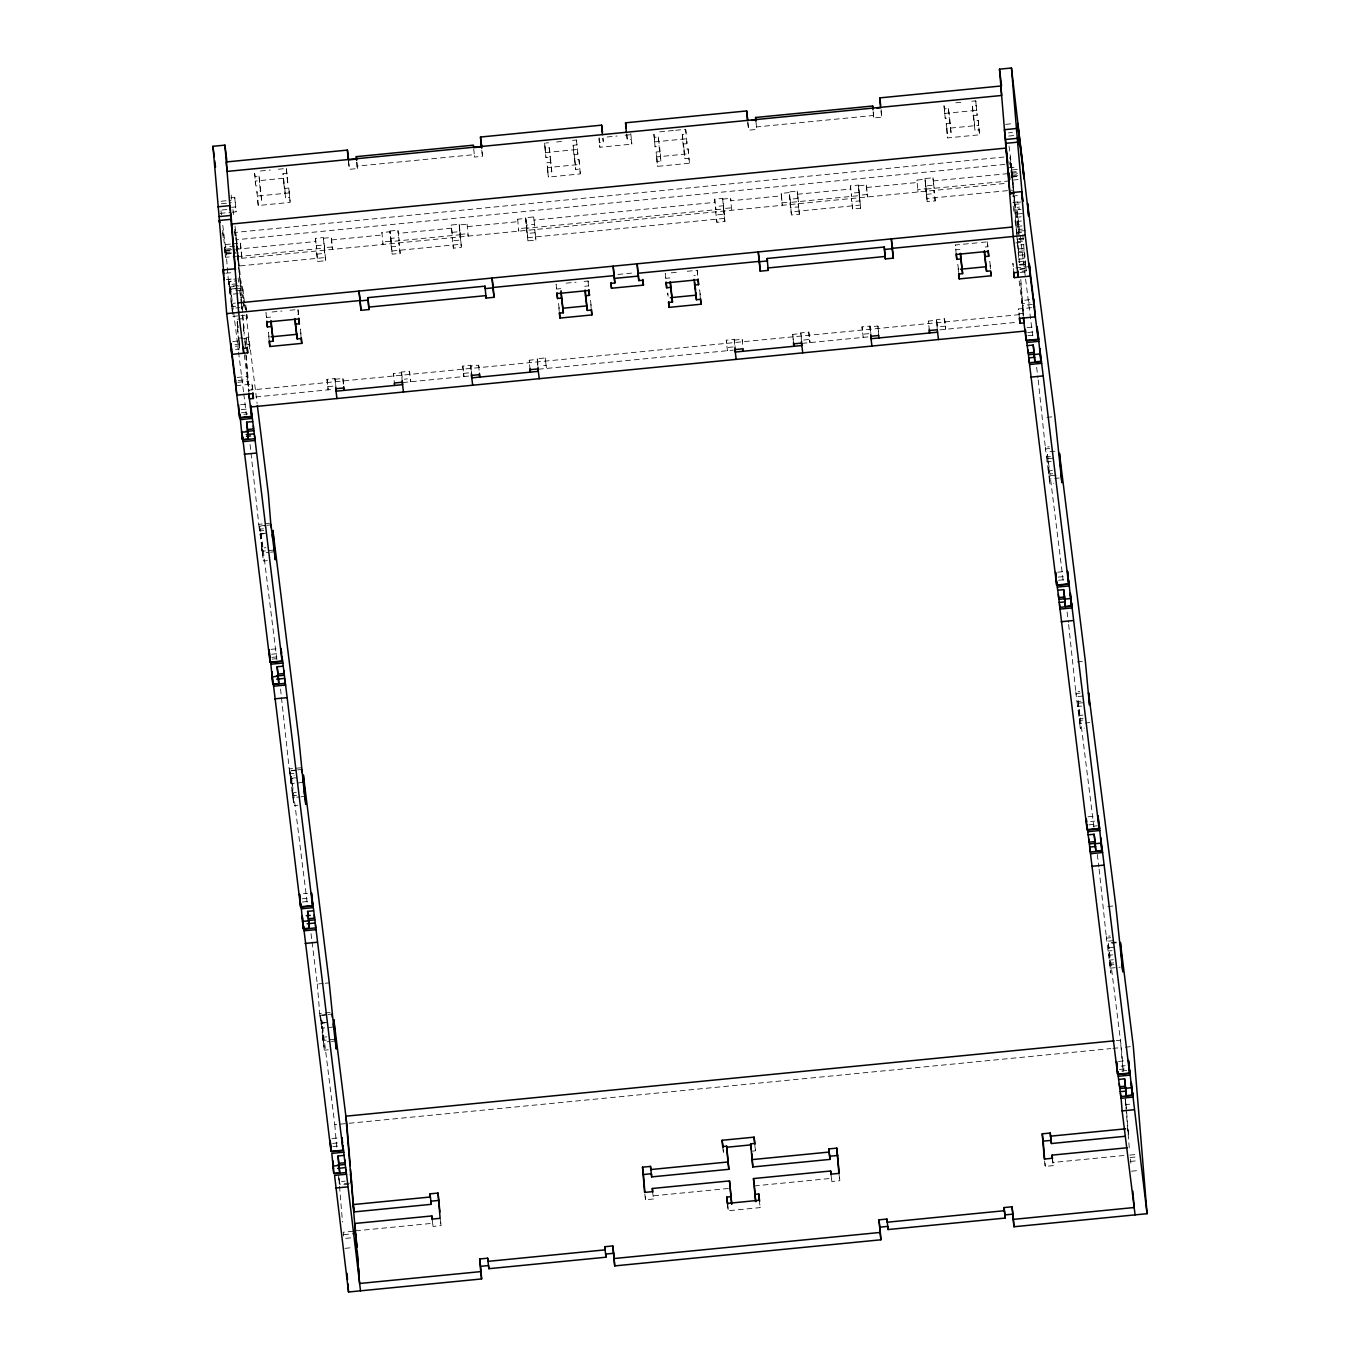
<?xml version="1.0" encoding="UTF-8"?>
<svg xmlns="http://www.w3.org/2000/svg" width="1360" height="1360" viewBox="0 0 1360 1360"><rect width="100%" height="100%" fill="white"/><g stroke="black" fill="none" stroke-linecap="round" stroke-linejoin="round"><path stroke-width="0.75" stroke-dasharray="5 3.75" d="M260.423 171.003L270.402 170.017M278.392 169.235L286.382 168.453L287.776 182.818L283.781 183.209L282.999 173.74L286.994 173.349M551.769 171.785L551.004 162.316L547.009 162.707L547.791 172.176L551.769 171.785L549.95 157.097L545.955 157.488L545.343 152.609L544.578 143.14L548.556 142.749M556.546 141.967L564.536 141.185M572.526 140.386L576.504 139.995L577.116 144.891L573.121 145.282L573.903 154.751L575.739 169.439L579.717 169.048L580.329 173.927L548.386 177.072L547.791 172.176M607.121 137.003L617.1 136.017M625.09 135.235L631.074 134.657M659.685 131.852L673.659 130.475M675.665 130.271L685.644 129.302L686.256 134.198L682.261 134.589L683.043 144.058L684.862 158.729L688.857 158.338L689.469 163.234L657.526 166.362L656.132 151.997L660.127 151.606L660.909 161.075L656.914 161.466M955.808 102.816L963.798 102.017M971.771 101.235L975.766 100.844L976.378 105.74L977.16 115.209L973.165 115.6L972.383 106.131L976.378 105.74M356.779 162.333L357.085 166.107L474.198 154.632L474.504 157.08L482.494 156.298L481.865 148.716M598.995 138.567L599.301 142.358L603.296 141.967L602.99 138.176M626.569 134.113L627.249 139.621L631.244 139.23L631.856 144.126L599.913 147.254L599.301 142.358M881.127 109.565L881.756 117.147L873.766 117.929L873.46 115.481L756.347 126.956L756.653 129.404L748.663 130.186L747.677 122.247M261.647 200.226L259.046 176.086L255.051 176.477L254.439 171.581L255.833 185.946L259.811 185.555L261.647 200.226L257.652 200.617L258.264 205.513L290.207 202.385L288.813 188.02L284.818 188.411L282.999 173.74M544.578 143.14L545.173 148.019L549.168 147.628L551.004 162.316M660.909 161.075L659.073 146.404L655.095 146.795L653.701 132.43L654.313 137.326L658.308 136.935L660.127 151.606M951.031 132.634L949.212 117.946L945.217 118.337L943.823 103.989L944.435 108.868L948.43 108.477L950.266 123.165L951.031 132.634L947.053 133.025L946.271 123.556L950.266 123.165M348.415 161.398L349.401 169.337L357.391 168.555L356.762 160.99M287.776 182.818L287.164 177.922L255.221 181.05L255.833 185.946M545.343 152.609L577.286 149.464L577.898 154.36L573.903 154.751M654.483 141.899L686.426 138.771L687.021 143.667L683.043 144.058M944.605 113.458L976.548 110.313L977.16 115.209M258.264 205.513L256.87 191.148L260.865 190.757M573.121 145.282L574.957 159.953L578.952 159.562L579.564 164.458L547.621 167.586L547.009 162.707M682.261 134.589L684.08 149.26L688.075 148.869L688.687 153.765L656.744 156.893L656.132 151.997M972.383 106.131L974.219 120.802L978.214 120.411L979.591 134.776L947.648 137.904L947.053 133.025M230.775 197.846L234.753 197.455L235.365 202.334L236.147 211.803L232.152 212.194M289.425 192.916L257.482 196.044L256.87 191.148M946.271 123.556L946.883 128.435L978.826 125.307M221.085 201.263L231.064 200.277M1005.635 124.338L1013.625 123.556M221.391 203.711L231.37 202.725M283.781 183.209L285.6 197.88L289.595 197.489L290.207 202.385M973.165 115.6L975.001 130.288L978.979 129.88L979.591 134.776M231.54 207.315L235.535 206.924L236.147 211.803M221.918 210.018L227.902 209.44M1008.457 132.889L1012.452 132.498M220.184 213.384L230.163 212.398M1008.712 136.051L1014.713 135.456M1004.02 157.029L235.79 232.373L237.167 249.203M230.469 244.086L224.485 244.664L225.505 257.295L237.49 256.122M232.458 243.882L240.448 243.1L241.842 257.465L237.847 257.856L235.722 237.643M1009.018 167.739L1017.008 166.957M234.77 246.143L224.774 247.112L225.301 253.436L235.28 252.45M315.435 238.34L316.608 248.846L315.435 238.34L323.408 237.558L324.581 248.064L238.085 256.547L237.065 248.387L241.06 247.996M389.963 231.047L397.936 230.265L399.109 240.754L398.854 237.592L390.864 238.374L389.963 231.047L391.255 246.823L399.245 246.041L398.973 242.879L400.146 253.385L392.173 254.167L390.694 241.213L382.704 241.995L383.01 244.443L381.922 232.526L389.912 231.744L391.136 241.536L460.343 234.753L459.17 224.247L451.18 225.029L452.353 235.535L451.18 225.029M534.99 232.73L527 233.512L525.708 217.736L533.698 216.937L534.871 227.443L534.599 224.281L526.626 225.063L527.918 240.856L535.908 240.074L534.735 229.568L535.908 240.074M533.698 216.937L533.953 220.099L714.952 202.351L714.697 199.189L722.67 198.407L723.843 208.913L526.881 228.225L525.708 217.736M789.174 192.593L781.184 193.375L781.966 202.844L789.956 202.062L791.435 215.016L799.408 214.234L798.507 206.89L790.517 207.672L789.225 191.896L797.198 191.097L798.371 201.603L797.198 191.097M797.47 194.259L850.697 189.04L850.442 185.878L858.415 185.096L860.625 208.216L852.652 208.998L851.479 198.509L851.734 201.671L859.724 200.889L860.625 208.216M934.898 197.761L935.17 200.923L927.18 201.705L924.97 178.568L932.96 177.786L934.133 188.292L932.96 177.786M1017.314 169.405L1011.33 169.983L1009.783 157.539M323.374 238.272L331.347 237.49L332.435 249.407L331.347 237.49M527.918 240.856L525.657 218.433L517.667 219.215L517.973 221.663L467.398 226.627L467.109 224.179L459.119 224.961L461.363 247.367L453.39 248.166L452.217 237.66L452.472 240.822L460.462 240.04L459.17 224.247M722.636 199.121L730.609 198.339L730.915 200.787L781.49 195.823L782.272 205.292L781.966 202.844M866.371 185.028L867.442 196.945L866.371 185.028L858.381 185.81L859.588 195.602L790.398 202.385L789.225 191.896M241.961 303.892L236.691 239.717L1011.262 163.761L1013.421 190.06L926.925 198.543L925.701 188.751L917.711 189.533L918.017 191.981L916.929 180.064L924.919 179.282L926.143 189.074L1012.639 180.591L1011.636 172.431M230.639 248.659L224.638 249.254L225.505 257.295M1011.194 172.125L1019.167 171.343M222.785 225.301L225.896 250.257L315.69 241.502M331.653 239.938L382.228 234.974L381.922 232.526M451.435 228.191L398.208 233.41L397.936 230.265M866.66 187.476L917.235 182.512L916.929 180.064M933.215 180.948L1009.664 173.451M1009.069 146.098L1012.435 173.128L1018.419 172.533M224.995 250.988L234.974 250.002M1018.045 179.588L1012.061 180.166L1011.534 173.859L1017.535 173.264M224.91 252.399L234.889 251.43M1011.449 175.27L1017.433 174.692M1017.841 175.712L1011.84 176.307L1011.534 173.859M231.251 253.555L225.25 254.15L224.485 248.03M233.24 253.351L241.23 252.569L241.842 257.465M1011.806 177.021L1017.79 176.426M316.336 245.684L324.326 244.902L325.618 260.678L317.645 261.477L316.472 250.971L317.645 261.477M452.098 232.373L460.071 231.591L461.363 247.367M798.116 198.441L790.126 199.223L791.435 215.016M859.333 192.44L851.36 193.222L851.615 196.384L850.442 185.878M924.97 178.568L925.888 185.912L933.861 185.13M332.129 246.959L324.139 247.741L325.618 260.678M459.901 234.43L467.874 233.648L468.18 236.096L467.109 224.179M526.439 227.902L518.449 228.684L518.755 231.132L517.667 219.215M867.136 194.497L859.163 195.279L860.37 205.071L791.163 211.854M241.23 298.656L237.949 258.672L1006.315 183.328M316.727 254.133L324.717 253.351L323.408 237.558M724.88 221.527L723.962 214.2L715.989 214.982L715.734 211.82L716.907 222.326L724.88 221.527L723.588 205.751L715.598 206.533L715.87 209.695L714.697 199.189M926.262 194.361L934.252 193.579L933.98 190.417L935.17 200.923M237.949 258.672L238.85 266.016L325.363 257.533M391.901 251.005L461.108 244.222M527.663 237.694L724.625 218.382L723.401 208.59L731.391 207.808L731.697 210.256L730.609 198.339M225.777 273.224L233.767 272.425M1012.333 196.095L1018.317 195.5M226.304 279.531L232.288 278.936M1012.843 202.402L1020.833 201.62M225.896 250.257L228.31 279.718L236.283 278.936M1014.339 196.282L1014.849 202.589L1020.833 202.011M236.895 283.832L228.922 284.614L228.65 281.452L236.64 280.67M1019.201 203.932L1015.206 204.323L1015.461 207.485L1019.456 207.094M238.119 293.607L230.129 294.389L229.092 281.775L235.093 281.18M228.65 281.452L229.262 286.348L241.247 285.175L242.76 297.398L238.782 297.789M1014.849 202.589L1015.818 209.219L1019.796 208.828M232.696 314.313L230.452 286.943L238.442 286.161M1023.417 238.884L1019.422 239.275L1017.008 209.814L1021.003 209.423M229.092 281.775L230.01 289.102L235.994 288.524M229.262 286.348L229.517 289.51L241.502 288.337M1015.818 209.219L1016.073 212.381L1020.068 211.99M235.858 290.649L241.859 290.071L242.114 293.216M1022.414 213.52L1016.413 214.115L1016.685 217.26L1022.669 216.682M1016.073 212.381L1017.331 221.442L1021.326 221.051M230.01 289.102L231.047 301.733L235.042 301.342M1017.331 221.442L1017.586 224.604L1021.581 224.213M235.654 306.238L231.659 306.629L231.404 303.467L235.399 303.076M1021.938 225.947L1017.943 226.338L1018.198 229.5L1022.193 229.109M231.404 303.467L232.016 308.363L239.989 307.581M1017.586 224.604L1018.555 231.234L1028.534 230.248M1016.532 232.883L1022.516 232.305M617.933 274.448L634.814 272.799M272 312.001L281.979 311.015M289.969 310.233L297.959 309.451L298.571 314.347L294.576 314.738M566.134 283.152L576.113 282.183M584.086 281.401L588.081 281.01L588.693 285.889L584.698 286.28M671.262 272.85L679.252 272.068M687.242 271.286L697.221 270.3L697.833 275.196L693.838 275.587M956.182 254.456L955.4 244.987L961.401 244.392M963.39 244.205L979.353 242.641M981.359 242.437L987.343 241.842L987.955 246.738L983.96 247.129M232.883 316.404L238.867 315.826M240.856 315.622L244.851 315.231M237.184 319.209L247.163 318.24L246.823 314.024M1015.75 242.862L1023.723 242.08M270.623 317.084L266.628 317.475L266.016 312.579L266.798 322.048M560.745 288.626L556.75 289.034L556.138 284.138L556.92 293.607M669.885 277.933L665.89 278.324L665.278 273.428L666.06 282.897M960.007 249.475L956.012 249.866L955.4 244.987M1017.28 239.003L1018.045 245.123L1024.029 244.528M1018.266 248.982L1024.25 248.404L1024.556 250.835L1018.572 251.43L1018.266 248.982L1019.388 262.667L1025.372 262.072M1018.164 252.875L1024.148 252.297L1024.454 254.745L1018.47 255.323M1018.691 259.199L1024.675 258.604L1026.188 270.827L1020.204 271.422M245.327 344.93L249.322 344.539L248.421 337.195L238.425 338.181L237.099 321.997M1018.98 261.63L1024.981 261.052L1023.655 244.868M242.335 338.844L246.33 338.453L246.942 343.332M232.713 341.547L240.703 340.765M1019.252 264.418L1027.242 263.636M1019.694 265.115L1025.678 264.52L1026.188 270.827M234.974 344.522L242.947 343.723M1029.503 266.594L1013.523 268.175L1012.911 263.279L1013.693 272.748M249.611 349.01L248.931 343.519L244.936 343.91L245.633 349.401M1019.898 268.974L1025.899 268.396L1024.403 250.172M235.314 346.256L239.309 345.865M1019.864 269.314L1025.848 268.736M235.569 349.401L239.564 349.01M1020.119 272.476L1026.12 271.881M237.184 377.434L247.163 376.448L247.418 379.61L237.439 380.579M1029.707 299.71L1021.734 300.492L1021.989 303.654L1029.979 302.872M237.796 382.313L247.775 381.344L248.625 391.867M1032.325 304.402L1022.329 305.388L1023.196 315.911M236.045 385.679L252.025 384.098L252.637 388.994L248.642 389.385M1019.388 318.41L1018.606 308.941L1032.58 307.564M326.995 379.355L328.168 389.844L326.995 379.355L334.985 378.573L336.158 389.062M402.271 382.228L401.523 372.045L409.513 371.263L410.686 381.752L410.431 378.59L404.447 379.185M462.757 366.044L463.93 376.533L462.757 366.044L470.73 365.245L471.903 375.751M537.846 365.67L537.285 358.734L545.258 357.952L546.431 368.441L546.176 365.279L540.192 365.874M726.529 343.349L726.257 340.204L734.247 339.405L735.42 349.911M801.516 343.077L800.785 332.894L808.775 332.112L809.948 342.601L808.775 332.112M862.274 330.038L862.019 326.876L869.992 326.094L870.91 333.438M937.278 329.749L936.547 319.583L944.52 318.801L945.693 329.29L944.52 318.801M334.934 379.27L342.924 378.488L343.706 386.614M394.587 385.441L393.499 373.541L401.489 372.742L402.22 378.624M478.975 367.625L478.669 365.177L470.696 365.959L471.461 375.428M530.026 369.699L529.244 360.23L537.234 359.431L538.016 368.917M734.196 340.119L742.186 339.337L742.492 341.785M793.543 343.859L792.761 334.39L800.751 333.591M878.866 336.056L877.931 326.026L869.958 326.808L871.165 336.6M929.288 330.548L928.506 321.062L936.496 320.28L937.482 328.236M1023.213 313.429L1019.218 313.82L1018.606 308.941M244.324 354.824L248.744 390.201L1023.298 314.245L1020.544 280.585M327.913 386.682L333.897 386.104M463.658 373.371L469.659 372.793M733.159 346.953L727.175 347.531L727.43 350.693L726.257 340.204M803.709 340.034L809.693 339.439M868.921 333.642L862.92 334.22L863.192 337.382L862.019 326.876M945.438 326.128L937.448 326.91L936.547 319.583M255.85 396.933L334.05 389.266M402.696 382.534L469.812 375.955M538.458 369.223L733.329 350.115M801.958 343.383L869.074 336.804M939.828 329.868L1015.954 322.405M240.584 404.736L246.568 404.158M1027.123 327.607L1033.107 327.029M241.196 409.632L249.169 408.85M1027.735 332.503L1035.725 331.721M241.451 412.794L247.435 412.199M1027.99 335.665L1035.98 334.883M243.797 414.324L247.792 413.933M1046.894 417.333L1052.878 416.755M250.07 444.448L258.774 524.314L270.742 523.141M1038.19 379.933L1045.313 447.185L1049.308 446.794M263.381 528.819L259.386 529.21L259.131 526.048L265.115 525.47M267.104 525.266L271.099 524.875M1049.665 448.528L1045.67 448.919L1045.925 452.081M263.976 533.715L259.998 534.106L260.593 539.002L259.556 526.371L265.557 525.776M1049.92 451.69L1055.904 451.095M263.721 530.553L259.726 530.944L259.131 526.048M259.556 526.371L260.474 533.698L266.475 533.12M1045.313 447.185L1046.537 456.977L1050.532 456.586M1052.878 458.116L1046.894 458.711L1047.149 461.873L1051.144 461.465M260.474 533.698L261.511 546.329L265.506 545.938M1046.537 456.977L1048.067 469.2L1052.045 468.809M274.108 550.052L262.123 551.225L261.868 548.063L265.863 547.672M1052.402 470.543L1048.407 470.934L1048.662 474.096L1052.657 473.705M261.868 548.063L262.48 552.959L268.464 552.364M270.453 552.177L274.448 551.786M1048.067 469.2L1049.019 475.83L1058.998 474.844M1049.019 475.83L1049.274 478.992L1059.253 478.006M262.48 552.959L263.347 561L267.342 560.609M1049.274 478.992L1049.886 483.871L1053.881 483.48M271.048 649.332L277.032 648.754M1057.587 572.203L1063.588 571.625M271.66 654.228L279.65 653.446M1058.199 577.099L1066.189 576.317M271.915 657.39L277.899 656.795M1058.454 580.261L1066.444 579.479M272.272 659.124L276.25 658.733M1077.358 661.929L1083.342 661.351M280.534 689.044L289.238 768.91L301.223 767.737M1068.654 624.529L1075.777 691.781L1079.772 691.39M293.845 773.415L289.85 773.806L289.595 770.644L295.579 770.066M297.568 769.862L301.563 769.471M1080.129 693.124L1076.134 693.515L1076.389 696.677L1086.368 695.708M303.042 782.425L291.074 783.598L290.037 770.967L296.021 770.372M289.595 770.644L290.19 775.54L294.185 775.149M290.037 770.967L290.938 778.294L296.939 777.716M290.19 775.54L290.462 778.702L294.457 778.311M1075.777 691.781L1077.001 701.573L1080.996 701.182M1083.342 702.712L1077.358 703.307L1077.613 706.469L1081.608 706.078M290.938 778.294L291.975 790.925L295.97 790.534M296.582 795.43L292.587 795.821L292.332 792.659L296.327 792.268M1082.866 715.139L1078.871 715.53L1079.143 718.692L1083.121 718.301M292.332 792.659L292.944 797.555L298.928 796.977M300.917 796.773L304.912 796.382M1077.001 701.573L1079.483 720.426L1083.478 720.035M1079.483 720.426L1079.738 723.588L1089.734 722.602M292.944 797.555L293.811 805.613L297.806 805.222M1079.738 723.588L1080.35 728.484L1084.345 728.093M303.518 893.741L307.496 893.35M1088.051 816.799L1094.052 816.221M302.124 898.824L310.114 898.042M1090.669 821.508L1094.664 821.117M302.379 901.986L310.369 901.204M1088.935 824.857L1094.919 824.262M1093.27 826.2L1097.265 825.809M312.052 942.055L317.288 984.045L323.272 983.467M325.278 983.263L329.256 982.872M1107.822 906.525L1113.806 905.947M317.288 984.045L319.702 1013.506L331.687 1012.333M1099.118 869.125L1106.258 936.377L1110.236 935.986M319.702 1013.506L320.314 1018.402L320.059 1015.24L326.043 1014.662M328.032 1014.458L332.027 1014.067M1110.593 937.72L1106.598 938.128L1106.853 941.273L1116.832 940.304M333.506 1027.021L321.538 1028.194L320.501 1015.563L326.485 1014.968M1111.205 942.616L1117.189 942.038M1106.258 936.377L1110.814 973.08L1108.4 943.619L1116.39 942.82M320.501 1015.563L321.402 1022.907L327.403 1022.312M324.921 1022.907L320.926 1023.298L321.538 1028.194M1113.806 947.308L1107.822 947.903L1108.077 951.065L1112.072 950.674M1108.74 955.247L1112.718 954.856M321.402 1022.907L322.439 1035.521L326.434 1035.13M335.036 1039.244L323.051 1040.417L322.796 1037.255L326.791 1036.864M1113.33 959.735L1109.335 960.126L1109.607 963.288L1113.602 962.897M322.796 1037.255L323.408 1042.151L329.392 1041.573M331.398 1041.369L335.376 1040.978M1109.947 965.022L1113.942 964.631M1110.202 968.184L1120.198 967.198M323.408 1042.151L324.275 1050.209L328.27 1049.818M1116.22 1040.638L1120.436 1040.23L1123.02 1071.799M324.275 1050.209L321.861 1020.748L334.798 1124.686L1110.797 1048.594M1112.905 1048.39L1121.354 1047.557L1123.241 1070.711M1125.349 1047.166L1131.333 1046.588M331.976 1138.541L337.977 1137.946M1118.532 1061.412L1124.516 1060.817M332.588 1143.42L340.578 1142.638M1121.133 1066.104L1125.128 1065.713M332.843 1146.582L340.833 1145.8M1119.399 1069.453L1127.372 1068.671M1121.745 1071L1127.729 1070.405M338.555 1175.414L339.065 1181.721L345.066 1181.143M1129.616 1104.201L1125.621 1104.592L1125.927 1107.04M349.35 1183.2L339.371 1184.169L339.065 1181.721M343.757 1184.798L349.758 1184.22M751.536 1151.189L755.514 1150.798L755.174 1146.582M728.331 1188.47L653.225 1195.831L653.497 1198.976L645.507 1199.775L644.827 1194.267M754.375 1185.903L831.572 1178.338L831.827 1181.5L839.817 1180.718L839.562 1177.556M355.589 1230.851L432.786 1223.286L433.041 1226.431L441.031 1225.649L440.776 1222.504M1052.504 1158.788L1052.963 1162.46L1125.995 1155.303M353.192 1231.259L343.213 1232.228L343.57 1236.444M1129.769 1155.099L1137.742 1154.317M343.519 1234.676L353.498 1233.707M1130.058 1157.547L1138.048 1156.765M1044.565 1160.896L1045.245 1166.404L1053.235 1165.622L1052.963 1162.46M345.729 1238.348L355.708 1237.379M1130.279 1161.423L1138.269 1160.641M344.947 1248.327L350.948 1247.749M727.328 1203.413L728.246 1210.74L760.189 1207.612L759.832 1203.413M1131.503 1171.198L1139.476 1170.416M1017.008 209.814L1025.372 277.015M1025.627 279.123L1032.699 335.818M1036.626 367.319L1037.935 377.825M1063.163 580.414L1047.472 454.41L1049.886 483.871M1067.09 611.915L1068.399 622.421M1093.899 827.118L1077.936 699.006L1080.35 728.484M1097.299 854.42L1098.863 867.017M1108.4 943.619L1121.354 1047.557M1009.902 161.789L1013.421 190.06M1125.094 1098.285L1126.318 1108.077M1013.2 206.244L1013.982 212.483M1015.019 220.796L1017.229 236.351L1013.948 196.367M1127.695 1128.613L1128.613 1135.957L1125.638 1099.747M1019.15 280.925L1023.298 314.245M990.386 266.305L989.791 261.426L990.403 268.991M958.46 269.45L957.848 264.554L958.46 272.119M1052.317 1158.278L1053.235 1165.622M928.506 321.062L928.812 323.51M880.991 111.027L881.756 117.147M800.785 332.894L801.703 340.221M781.184 193.375L781.49 195.823M792.761 334.39L793.526 342.516M838.899 1173.374L839.817 1180.718M830.909 1174.156L831.827 1181.5M700.264 294.763L699.652 289.867L700.434 299.336M668.117 296.259L667.709 292.995L668.032 296.786M754.834 1145.29L755.514 1150.798M759.271 1200.268L760.189 1207.612M602.837 138.295L603.296 141.967M722.67 1146.582L723.588 1153.926L723.231 1149.71M591.124 305.456L590.529 300.577L591.141 308.142M559.198 308.601L558.586 303.705L559.198 311.27M652.579 1191.649L653.497 1198.976M537.285 358.734L538.186 366.061M529.244 360.23L529.55 362.661M481.729 150.178L482.494 156.298M401.523 372.045L402.441 379.372M393.499 373.541L393.805 375.972M357.085 166.107L357.391 168.555M440.113 1218.322L441.031 1225.649M432.123 1219.104L433.041 1226.431M301.002 333.914L300.39 329.018L301.172 338.487M269.059 337.042L268.447 332.146L269.229 341.615M246.415 310.08L245.735 304.589L246.262 310.896M246.704 314.568L247.163 318.24M231.132 195.024L231.642 199.189M232.951 209.576L233.716 215.815M235.025 226.219L241.247 285.175M244.528 302.566L242.437 285.77L243.474 298.401M244.783 304.674L245.837 313.072M246.092 315.18L257.091 403.376M234.685 229.347L235.467 235.569M236.98 249.815L237.286 252.263M234.566 231.557L235.093 235.824M236.385 246.211L238.85 266.016M243.576 303.926L243.984 307.19M241.978 306.816L242.658 312.307L242.131 306M238.119 278.052L238.646 282.2M239.666 290.513L241.23 302.974M241.485 305.048L241.995 309.213L241.4 300.764M242.726 314.959L244.341 332.758M242.471 315.146L242.777 317.594M243.695 324.938L244.001 327.386M243.899 331.279L243.593 328.831L244.12 335.138M244.817 338.623L245.463 345.27L244.885 341.258M237.711 325.533L238.017 327.964L237.49 321.657M237.609 329.426L237.915 331.874M238.833 339.201L239.649 347.956L238.119 335.733M220.966 210.749L221.493 214.914M230.452 286.943L233.342 310.046M233.597 312.154L238.306 349.945M238.561 352.053L243.542 391.952M243.797 394.043L246.415 415.055M276.879 659.651L260.916 531.539L263.347 561M307.088 902.139L291.397 776.135L293.811 805.613M311.015 933.657L311.797 939.947M222.7 230.401L224.264 242.964M222.581 232.73L223.482 239.87M320.059 1015.24L320.671 1020.136M228.31 279.718L228.922 284.614M229.517 289.51L230.129 294.389M231.047 301.733L231.659 306.629M258.774 524.314L259.386 529.21M261.511 546.329L262.123 551.225M289.238 768.91L289.85 773.806M290.462 778.702L291.074 783.598M291.975 790.925L292.587 795.821M322.439 1035.521L323.051 1040.417M338.861 1177.862L339.779 1185.206L339.252 1178.967M1130.5 1159.026L1130.84 1163.174M1125.264 1099.152L1128.681 1140.717M1128.851 1142.825L1129.378 1149.132M1022.822 234.753L1023.485 242.845M1018.555 231.234L1018.81 234.396M1012.435 173.128L1014.152 194.174M1018.045 245.123L1018.572 251.43M1020.765 279.497L1023.706 315.282M1010.344 156.417L1012.401 181.9M1012.503 182.716L1019.048 262.327M978.214 120.411L978.979 129.88M975.766 100.844L976.548 110.313M987.343 241.842L988.125 251.328M974.219 120.802L975.001 130.288M1044.99 1163.242L1045.245 1166.404M948.43 108.477L949.212 117.946M946.883 128.435L947.648 137.904M944.435 108.868L945.217 118.337M925.888 185.912L927.18 201.705M873.307 112.234L873.766 117.929M873.154 111.69L873.46 115.481M877.931 326.026L878.713 335.495M858.415 185.096L859.724 200.889M869.992 326.094L870.723 336.277M852.38 205.853L852.652 208.998M799.408 214.234L798.235 203.728L798.507 206.89M756.024 121.839L756.653 129.404M747.898 122.06L748.663 130.186M742.186 339.337L743.274 351.254M722.67 198.407L723.962 214.2M734.247 339.405L734.978 349.588M716.635 219.164L716.907 222.326M688.075 148.869L689.469 163.234M685.644 129.302L687.021 143.667M697.221 270.3L697.986 279.769M684.08 149.26L684.862 158.729M658.308 136.935L659.073 146.404M656.744 156.893L657.526 166.362M654.313 137.326L655.095 146.795M727.719 1204.433L728.246 1210.74M630.785 133.552L631.856 144.126M626.79 133.943L627.249 139.621M599.131 137.785L599.913 147.254M578.952 159.562L580.329 173.927M576.504 139.995L577.898 154.36M588.081 281.01L588.863 290.479M574.957 159.953L575.739 169.439M645.252 1196.613L645.507 1199.775M549.168 147.628L549.95 157.097M547.621 167.586L548.386 177.072M545.173 148.019L545.955 157.488M545.258 357.952L545.53 361.097M473.739 148.954L474.504 157.08M478.669 365.177L479.451 374.646M470.73 365.245L471.427 373.677M453.135 245.004L453.39 248.166M399.891 250.223L400.146 253.385M409.513 371.263L409.768 374.408M390.864 238.374L392.173 254.167M348.636 161.211L349.401 169.337M342.924 378.488L343.706 387.957M334.985 378.573L335.852 389.079M288.813 188.02L289.595 197.489M286.382 168.453L287.164 177.922M297.959 309.451L298.724 318.92M284.818 188.411L285.6 197.88M259.046 176.086L259.811 185.555M334.798 1124.686L336.702 1147.772M339.541 1186.277L342.482 1222.062M248.421 337.195L248.931 343.519M240.448 243.1L241.23 252.569M252.025 384.098L252.637 391.68M243.644 300.509L244.341 308.924M234.753 197.455L235.535 206.924M243.372 302.294L243.627 305.456M246.33 338.453L246.959 346.018M240.635 280.279L240.89 283.441M246.194 355.453L249.135 391.221M242.607 315.435L244.137 334.135M245.803 354.433L248.744 390.201M236.623 248.081L236.878 251.226M237.354 321.232L238.034 329.426M238.68 337.416L239.343 345.525M232.016 308.363L232.271 311.525M1023.026 238.612L1017.042 239.207L1017.348 241.638L1023.332 241.06L1023.026 238.612"/><path stroke-width="1.5" d="M231.319 219.283L219.334 220.456L219.64 222.904L212.942 146.302L224.91 145.129L226.984 161.755M1017.773 270.929L1018.3 277.253L1013.217 236.487L999.481 69.173L1011.466 68L1027.786 208.046M602.514 132.498L601.613 125.154L480.488 137.037L481.712 146.829L473.722 147.611L473.416 145.163L356.303 156.638L356.609 159.086L348.619 159.868L347.412 150.093L226.304 161.959L227.069 171.428L1001.64 95.472L1000.858 86.003L879.75 97.886L880.532 107.355M626.331 132.277L625.566 122.808L746.674 110.942L747.881 120.717M755.888 121.278L755.565 117.487L872.678 106.012L872.984 108.46M751.876 120.326L755.871 119.935L755.565 117.487M876.979 108.069L880.974 107.678M217.906 206.805L229.891 205.632L230.571 211.14M1009.63 192.814L1021.615 191.641L1022.822 201.416L1016.43 128.503L1004.445 129.676L1006.196 145.775L1005.89 143.327L1017.858 142.154L1018.164 144.602M219.13 216.597L231.098 215.424L231.829 225.59M1005.669 139.468L1017.654 138.295M250.733 405.858L251.6 416.381L239.615 417.571L226.678 313.616L223.091 269.943L235.059 268.77M1014.016 193.443L1010.021 193.834L1005.89 143.327M237.881 302.957L1012.435 227.018M368.968 309.553L368.186 300.084L360.196 300.866L358.989 291.091L360.978 310.335L368.968 309.553L367.88 297.636L484.993 286.161L485.299 288.609L493.289 287.827M767.142 258.485L767.448 260.933L759.458 261.715L758.251 251.94L760.24 271.184L768.23 270.402L767.142 258.485L884.255 247.01L885.343 258.927L893.333 258.145L892.245 246.228M226.678 313.616L359.754 300.56M492.983 285.379L492.065 278.035L492.847 287.504L613.955 275.638L614.873 282.965L610.878 283.356L611.49 288.252L643.433 285.124L642.957 279.446M643.433 285.124L642.821 280.228L638.826 280.619L637.143 263.806L637.908 273.275L759.016 261.409M884.561 249.458L892.551 248.676L891.327 238.884L892.109 248.353L1025.202 235.314L1038.139 339.252L1026.171 340.442L1023.366 318.019M614.703 278.392L638.656 276.046M368.662 307.105L485.775 295.63L486.081 298.078L494.071 297.296L493.136 287.266M885.343 258.927L885.037 256.479L767.924 267.954L768.23 270.402M294.882 318.529L295.341 324.207L299.336 323.816L298.724 318.92L266.798 322.048L267.393 326.944L271.388 326.553L273.224 341.224L269.229 341.615L269.841 346.511L301.784 343.383L301.308 337.705M585.021 290.071L585.48 295.749L589.475 295.358L588.863 290.479L556.92 293.607L557.532 298.503L561.527 298.112L563.346 312.783L559.351 313.174L559.963 318.07L591.906 314.925L591.447 309.247M694.144 279.378L694.603 285.056L698.598 284.665L697.986 279.769L666.06 282.897L666.655 287.793L670.65 287.402L672.486 302.073L668.491 302.464L669.103 307.36L701.046 304.232L700.57 298.554M984.266 250.92L984.742 256.598L988.737 256.207L988.125 251.328L956.182 254.456L956.794 259.352L960.789 258.961L962.608 273.632L958.613 274.023L959.225 278.919L991.168 275.774L990.862 272M271.065 336.855L297.007 334.305M563.176 308.21L587.146 305.847M670.31 297.704L696.269 295.154M960.449 269.246L986.408 266.696M295.341 324.207L297.177 338.878L301.172 338.487L301.784 343.383M585.48 295.749L587.299 310.437L591.294 310.046L591.906 314.925M694.603 285.056L696.439 299.727L700.434 299.336L701.046 304.232M984.742 256.598L986.561 271.286L990.556 270.895L991.168 275.774M243.117 348.313L247.112 347.922L247.724 352.801L231.744 354.382L230.894 343.859M1017.688 272.357L1013.693 272.748L1014.305 277.644L1030.268 276.08L1029.231 263.449L1029.843 268.345M252.943 392.785L253.402 398.463L249.424 398.854L248.948 393.176M1033.957 302.481L1033.702 299.319L1035.351 316.846L1019.388 318.41L1019.983 323.289L1023.978 322.898L1023.519 317.22M937.584 332.197L871.029 338.725L870.689 334.526M250.427 407.014L1024.998 331.058M239.445 412.981L240.057 417.877L252.042 416.704L251.787 413.542M1026.613 340.748L1038.581 339.575L1038.326 336.413L1040.893 361.267L1034.892 361.862L1033.209 345.049L1027.208 345.644L1026.001 335.852M240.057 417.877L239.802 414.715L240.414 419.611L252.382 418.438L255.136 440.453L282.064 660.994L270.079 662.167L242.539 436.73L242.811 439.892L254.779 438.719L254.524 435.557M1026.953 342.482L1038.938 341.309M240.414 419.611L242.369 439.569L248.353 438.991L246.653 422.178L252.654 421.6M246.653 422.178L247.571 429.522L253.572 428.927L253.3 425.782M1034.892 361.862L1034.127 352.393L1028.126 352.971L1027.871 349.826M245.922 431.443L253.912 430.661M1027.208 345.644L1028.483 354.705L1034.467 354.127M241.451 432.242L247.435 431.647M1033.991 354.518L1039.975 353.94M246.194 434.605L254.167 433.823M1028.483 354.705L1028.738 357.867L1034.722 357.289M246.534 436.339L250.529 435.948M1028.738 357.867L1056.635 585.038L1068.603 583.865L1041.063 358.428L1041.335 361.59L1029.35 362.763L1029.095 359.601M243.151 441.626L255.136 440.453M1029.707 364.497L1041.675 363.324M244.188 454.257L256.173 453.084M1030.744 377.128L1042.712 375.955M270.521 662.473L282.506 661.3L282.251 658.138M1056.465 580.448L1057.689 590.24L1063.673 589.645L1065.356 606.458L1071.357 605.863L1068.79 581.009L1069.045 584.171L1057.077 585.344L1056.822 582.182M270.47 660.943L270.878 664.207L282.863 663.034L285.6 685.049L312.528 905.59L300.56 906.763L273.003 681.326L273.275 684.488L285.243 683.315L284.988 680.153M1057.417 587.078L1069.402 585.905M270.878 664.207L272.833 684.182L278.817 683.587L277.134 666.774L283.118 666.196M277.134 666.774L278.035 674.118L284.036 673.523L283.764 670.378M1065.356 606.458L1064.591 596.989L1058.59 597.584L1058.335 594.422M276.403 676.056L284.376 675.257M1057.689 590.24L1058.947 599.318L1064.931 598.723M271.915 676.838L277.899 676.243M1064.455 599.114L1070.439 598.536M276.658 679.201L284.631 678.419M1058.947 599.318L1059.202 602.463L1065.203 601.885M1059.202 602.463L1087.099 829.634L1099.084 828.461L1071.527 603.024L1071.799 606.186L1059.814 607.359L1059.559 604.197M273.615 686.222L285.6 685.049M1060.171 609.093L1072.139 607.92M274.652 698.853L286.637 697.68M1061.208 621.724L1073.176 620.551M300.39 902.173L301.002 907.069L312.97 905.896L312.715 902.734M1087.541 829.94L1099.526 828.767L1099.254 825.605L1101.821 850.476L1095.837 851.054L1094.137 834.241L1088.153 834.836L1086.929 825.044M301.002 907.069L300.73 903.924L301.342 908.803L313.327 907.63L316.064 929.645L342.992 1150.186L331.024 1151.359L303.484 925.922L303.739 929.084L315.707 927.911L315.452 924.749M1087.898 831.674L1099.866 830.501M301.342 908.803L303.297 928.778L309.281 928.183L307.598 911.37L313.582 910.792M306.255 915.756L310.25 915.365M307.598 911.37L308.499 918.714L314.5 918.136L314.245 914.974M1095.837 851.054L1095.055 841.585L1089.071 842.18L1088.799 839.018M308.856 920.448L314.84 919.87M1088.153 834.836L1089.411 843.914L1095.395 843.319M302.379 921.434L308.363 920.839M1094.919 843.71L1100.903 843.132M307.122 923.797L315.112 923.015M1089.411 843.914L1089.666 847.059L1095.667 846.481M1089.666 847.059L1117.563 1074.23L1129.548 1073.057L1102.008 847.62L1102.263 850.782L1090.278 851.955L1090.023 848.793M304.079 930.818L316.064 929.645M1090.635 853.689L1102.603 852.516M305.116 943.449L317.101 942.276M1091.672 866.32L1103.64 865.147M1114.112 1040.842L345.865 1116.186L359.601 1283.483L480.709 1271.617L481.627 1278.944L348.534 1292L334.56 1175.414L346.528 1174.241L360.519 1290.827M1117.597 1071.272L1118.617 1079.432L1124.601 1078.854L1126.301 1095.65L1132.285 1095.072L1129.718 1070.218L1129.99 1073.363L1118.005 1074.536L1117.75 1071.391M344.046 1155.388L343.791 1152.226L331.806 1153.399L333.761 1173.374L339.745 1172.779L338.062 1155.983L344.046 1155.388L346.528 1174.241M1118.362 1076.27L1130.33 1075.097M338.98 1163.31L344.964 1162.732L344.709 1159.57M1125.519 1086.181L1119.535 1086.776L1119.263 1083.614M337.331 1165.248L345.304 1164.466M1118.617 1079.432L1119.875 1088.51L1125.876 1087.915M332.843 1166.03L338.844 1165.452L339.745 1172.779M1125.383 1088.323L1131.367 1087.728M337.586 1168.393L345.576 1167.611M1119.875 1088.51L1120.147 1091.655L1126.131 1091.077M334.203 1173.68L346.188 1172.507L345.916 1169.345M480.709 1271.617L479.672 1258.986L487.662 1258.204L487.917 1261.366L605.03 1249.874L604.775 1246.712L612.765 1245.93L614.72 1265.905L880.889 1239.793L878.934 1219.835L886.924 1219.053L888.097 1229.542L1005.21 1218.067L1004.037 1207.561L1012.027 1206.779L1013.965 1226.754L1147.058 1213.698L1132.472 1092.216L1132.727 1095.378L1120.742 1096.551L1120.487 1093.406M1120.147 1091.655L1121.099 1098.285L1133.084 1097.112M729.504 1180.922L731.714 1204.042L729.504 1180.922L652.324 1188.487L652.579 1191.649L644.589 1192.431L642.515 1167.169L650.505 1166.387L651.678 1176.893L728.875 1169.311L726.665 1146.191L722.67 1146.582L722.143 1140.275L754.086 1137.147L755.004 1144.474M839.205 1173.34L836.825 1148.129L828.835 1148.911L830.008 1159.4L752.828 1166.965L750.618 1143.845L754.613 1143.454L754.086 1137.147M727.056 1147.228L751.009 1144.865M335.597 1188.045L347.565 1186.872M1121.099 1098.285L1122.136 1110.916L1134.104 1109.743M728.875 1169.311L727.957 1161.984L650.76 1169.549L650.505 1166.387M751.91 1159.638L829.107 1152.056L830.008 1159.4M438.957 1200.404L430.967 1201.186L431.222 1204.331L354.042 1211.913L353.124 1204.569L430.321 1197.004L430.049 1193.842L438.039 1193.06L439.909 1211.981M1127.151 1147.755L1052.062 1155.133L1052.317 1158.278L1044.327 1159.06L1042.253 1133.815L1050.243 1133.033L1051.416 1143.522L1124.431 1136.365M642.515 1167.169L643.433 1174.513L651.423 1173.731L651.678 1176.893M829.753 1156.238L837.743 1155.456M1050.243 1133.033L1050.498 1136.178L1125.604 1128.817M1042.253 1133.815L1043.171 1141.142L1051.161 1140.36M754.375 1185.903L755.667 1201.696L753.457 1178.576L830.654 1170.994L831.113 1174.666M432.327 1219.614L431.868 1215.942L354.671 1223.507L355.589 1230.851M754.766 1194.352L758.761 1193.961L759.271 1200.268L727.328 1203.413L726.818 1197.089L730.813 1196.698M1004.292 1210.723L887.179 1222.215L886.924 1219.053M479.672 1258.986L480.59 1266.33L488.58 1265.548L488.835 1268.693L605.948 1257.218L605.693 1254.056L613.683 1253.274L614.72 1265.905M878.934 1219.835L879.852 1227.179L887.842 1226.38L888.097 1229.542M1004.037 1207.561L1004.955 1214.905L1012.945 1214.123L1013.965 1226.754M613.802 1258.561L879.971 1232.466M1013.064 1219.41L1134.172 1207.527L1132.812 1190.986M1023.298 168.81L1017.62 123.148L1018.436 131.92M1018.691 135.065L1023.774 175.831M1088.714 697.238L1085.348 661.147L1059.44 453.237L1061.871 482.698L1054.884 416.551L1027.616 203.473L1028.653 216.087L1028.041 211.208M1088.986 700.4L1089.581 705.296L1088.561 692.665L1115.812 905.743L1122.799 971.907L1120.385 942.429L1133.322 1046.384L1147.058 1213.698M1068.178 576.13L1067.566 571.234L1068.603 583.865M1129.123 1065.322L1128.511 1060.426L1129.548 1073.057M1029.503 266.594L1034.569 307.36M1038.581 339.575L1037.102 326.638L1038.139 339.252M1041.335 361.59L1039.856 348.653L1040.893 361.267M1068.45 579.275L1069.045 584.171M1071.799 606.186L1070.32 593.249L1071.357 605.863M1099.526 828.767L1098.047 815.83L1099.084 828.461M1102.263 850.782L1100.784 837.845L1101.821 850.476M1129.378 1068.467L1129.99 1073.363M1132.727 1095.378L1131.248 1082.441L1132.285 1095.072M999.481 69.173L1001.555 85.799M1033.209 345.049L1034.127 352.393M1063.673 589.645L1064.591 596.989M1094.137 834.241L1095.055 841.585M1124.601 1078.854L1125.298 1084.345M1007.777 162.639L1005.958 148.087L231.387 224.043L232.424 232.356M1009.069 173.026L1009.851 179.248M1025.338 329.443L1025.746 332.707M1056.006 575.671L1055.598 572.407L1056.635 585.038M1086.266 818.635L1086.674 821.899M1117.138 1066.495L1116.526 1061.599L1117.563 1074.23M1122.136 1110.916L1135.09 1214.871M984.487 251.328L986.561 271.286M960.534 253.674L962.608 273.632M1050.498 1136.178L1051.416 1143.522M1052.062 1155.133L1052.504 1158.788M938.485 339.541L937.278 329.749L929.288 330.548L929.594 332.979L929.288 329.205M879.75 97.886L880.668 105.23M1012.027 1206.779L1012.945 1214.123M892.109 248.353L893.333 258.145M879.019 337.943L878.713 335.495L870.723 336.277L871.947 346.069M802.74 352.852L801.516 343.077L793.543 343.859L793.849 346.29L793.526 342.516M743.274 351.254L742.968 348.806L734.978 349.588L736.202 359.38M694.62 281.877L695.657 290.258M670.395 282.132L672.486 302.073M625.566 122.808L626.246 128.316M758.761 1193.961L759.662 1201.305M750.618 1143.845L751.298 1149.353M753.457 1178.576L754.154 1184.067M637.908 273.275L638.826 280.619M722.143 1140.275L723.061 1147.619M726.818 1197.089L727.719 1204.433M585.225 290.479L587.299 310.437M561 290.734L563.346 312.783M652.324 1188.487L652.783 1192.159M539.223 378.692L538.016 368.917L530.026 369.699L530.332 372.13L530.026 368.356M612.765 1245.93L613.683 1253.274M492.847 287.504L494.071 297.296M604.775 1246.712L605.948 1257.218M472.685 385.22L471.461 375.428L479.451 374.646L479.757 377.094L479.451 373.303M403.478 392.003L402.271 382.228L394.281 383.01L394.587 385.441M367.88 297.636L368.186 300.084M487.662 1258.204L488.835 1268.693M336.94 398.531L335.716 388.739L343.706 387.957L344.012 390.405L343.706 386.614M430.049 1193.842L431.222 1204.331M295.086 318.937L297.177 338.878M271.133 321.283L273.224 341.224M257.346 405.484L268.328 493.68L270.742 523.141L275.315 559.827L272.901 530.366L298.792 738.276L303.96 789.752L305.779 804.423L303.365 774.962L329.256 982.872L334.424 1034.348L336.26 1049.036L333.829 1019.558L346.783 1123.513L350.234 1165.605M230.792 212.976L231.098 215.424M351.526 1182.197L350.523 1174.241L351.356 1182.996M253.402 398.463L252.807 393.584L236.827 395.148L235.178 377.621L235.45 380.783M355.504 1233.503L355.198 1231.055L356.932 1247.154M250.767 405.399L252.382 418.438M281.639 653.259L281.027 648.363L282.064 660.994M281.894 656.404L282.863 663.034M313.327 907.63L311.491 892.959L312.528 905.59M342.567 1142.451L341.955 1137.555L342.992 1150.186M342.822 1145.596L343.791 1152.226M248.812 393.975L251.6 416.381M212.942 146.302L214.234 156.706M214.744 160.854L215.526 167.093M223.788 273.411L219.334 220.456M223.091 269.943L223.771 275.451M224.009 277.287L224.315 279.718M230.911 343.383L231.591 349.792M299.931 897.396L299.523 894.132L300.56 906.763M302.668 919.411L302.26 916.147L303.297 928.778M330.191 1140.36L331.466 1151.665L343.434 1150.492L343.179 1147.347M230.979 344.913L236.045 385.679M242.811 439.892L241.944 431.834M272.867 681.224L273.275 684.488M303.127 924.188L303.739 929.084M1125.672 1088.085L1126.301 1095.65M1086.232 819.111L1087.099 829.634M1022.992 166.362L1024.029 178.993L1023.162 170.952M1017.926 125.596L1019.575 143.123L1019.303 139.961M1011.466 68L1016.43 128.503M1021.615 191.641L1025.202 235.314M1025.304 329.919L1026.171 340.442M1019.524 317.611L1019.983 323.289M1013.829 271.949L1014.305 277.644M988.261 250.529L988.737 256.207M1043.171 1141.142L1044.633 1159.043M960.313 253.266L960.789 258.961M958.766 273.224L959.225 278.919M956.318 253.657L956.794 259.352M1004.955 1214.905L1005.21 1218.067M872.678 106.012L873.001 109.803M884.255 247.01L885.037 256.479M879.852 1227.179L880.889 1239.793M801.482 341.309L801.822 345.508L735.284 352.036L734.944 347.837M836.825 1148.129L838.899 1173.374L830.909 1174.156L830.654 1170.994M759.152 259.267L760.24 271.184M746.674 110.942L747.439 120.411M828.835 1148.911L829.107 1152.056M698.139 278.987L698.598 284.665M695.81 292.162L696.439 299.727M751.689 1153.161L752.828 1166.965M670.191 281.724L670.65 287.402M668.627 301.682L669.103 307.36M666.196 282.115L666.655 287.793M726.665 1146.191L727.957 1161.984M614.873 282.965L613.173 266.169L613.955 275.638M601.613 125.154L602.378 134.64M611.014 282.574L611.49 288.252M588.999 289.68L589.475 295.358M643.433 1174.513L644.895 1192.397M561.051 292.417L561.527 298.112M559.504 312.375L559.963 318.07M557.056 292.808L557.532 298.503M537.965 367.149L538.322 371.348L471.767 377.876L471.427 373.677M481.406 144.381L481.729 148.172M480.488 137.037L481.27 146.506M484.993 286.161L486.081 298.078M480.59 1266.33L481.627 1278.944M402.22 380.46L402.56 384.659L336.022 391.187L335.716 387.396M356.303 156.638L356.626 160.429M438.039 1193.06L440.113 1218.322L432.123 1219.104L431.868 1215.942M359.89 298.418L360.978 310.335M347.412 150.093L348.194 159.562M298.877 318.138L299.336 323.816M350.557 1169.464L354.042 1211.913M355.929 1234.982L356.949 1247.392M357.272 1251.319L358.292 1263.797M358.632 1267.945L359.159 1274.286M334.781 1036.082L335.036 1039.244M333.251 1023.859L333.506 1027.021M332.027 1014.067L332.299 1017.229M270.929 320.875L271.388 326.553M338.062 1155.983L338.844 1165.452M347.004 1273.283L347.514 1279.522M347.854 1283.687L348.534 1292M269.365 340.833L269.841 346.511M266.934 321.266L267.393 326.944M304.317 791.486L304.572 794.648M302.787 779.263L303.042 782.425M301.563 769.471L301.818 772.633M333.591 1168.784L332.724 1160.743L333.761 1173.374M330.157 1140.836L331.024 1151.359M308.499 918.714L309.281 928.183M273.836 546.89L274.108 550.052M272.323 534.667L272.578 537.812M271.099 524.875L271.354 528.037M278.035 674.118L278.817 683.587M247.248 347.123L247.724 352.801M272.663 679.592L271.796 671.551L272.833 684.182M269.926 657.577L269.059 649.536L270.079 662.167M243.202 346.885L243.729 353.209L238.646 312.443L224.91 145.129M232.186 229.806L235.467 269.79M247.571 429.522L248.353 438.991M241.672 431.154L242.369 439.569M238.578 404.94L239.615 417.571"/></g></svg>
